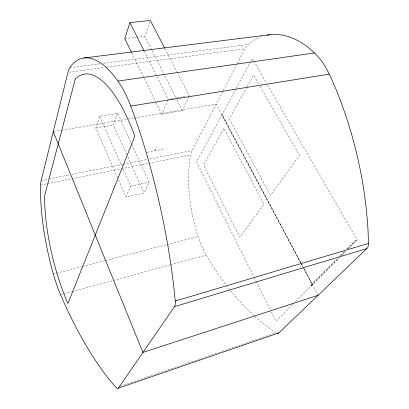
<?xml version="1.0" encoding="UTF-8"?>
<svg xmlns="http://www.w3.org/2000/svg" width="409" height="409" viewBox="0 0 409 409"><rect width="100%" height="100%" fill="white"/><g stroke="black" fill="none" stroke-linecap="round" stroke-linejoin="round"><path stroke-width="0.31" stroke-dasharray="2.04 1.53" d="M222.946 91.151L192.123 150.548A21.043 9.995 78.2 0 0 190.717 154.551L189.796 160.031A102.792 52.608 75.7 0 0 196.739 232.338L198.104 236.571A53.17 25.614 75.5 0 0 206.197 255.109L207.271 256.975A274.505 164.505 82.1 0 0 225.962 284.715M117.587 177.721L95.854 128.073L99.663 116.284L117.567 113.344L131.621 144.019M126.795 154.684L113.431 125.062L117.567 113.344M151.673 49.913L144.776 36.283L150.154 21.038M131.887 144.602L149.121 182.225L144.096 193.017L126.023 197L130.706 186.161L122.685 168.109M189.05 96.447L182.419 110.691L161.785 114.193L167.987 99.832M154.98 150.732L156.805 146.667M223.237 90.588L237.01 64.044M237.307 63.482L244.925 48.799A25.435 14.126 83.2 0 1 247.854 44.729L251.872 41.554A116.335 67.597 78.3 0 1 262.798 36.232M236.019 88.835L221.852 115.22L300.712 262.788M236.32 88.272L250.482 61.882M250.783 61.319L252.292 58.513L253.57 60.721M246.847 87.229L229.316 118.763L270.41 195.333L299.552 155.348L259.95 86.135M247.154 86.677L253.611 75.062L259.633 85.578M310.651 285.324L311.5 285.058L311.709 285.456L310.86 285.727L310.651 285.324L337.108 258.805M340.247 255.661L344.281 251.617M346.97 248.917L355.043 240.824L355.958 240.558L356.208 240.993L355.293 241.259L355.043 240.824M310.86 285.727L338.892 257.639M340.687 255.84L345.631 250.896M347.425 249.101L355.958 240.558M292.619 304.572L275.942 321.234L270.538 310.38M295.773 301.418L339.777 257.45M342.016 255.211L346.321 250.875M348.565 248.626L357.246 239.991L266.97 83.886M120.491 386.219L275.421 333.008M60.609 294.828L71.667 291.811M72.281 291.643L112.823 280.584M113.436 280.416L169.95 264.996M170.568 264.827L206.197 255.109M53.364 273.984L55.839 273.345M56.457 273.186L81.82 266.632M82.439 266.469L104.704 260.717M105.323 260.553L166.56 244.725M167.179 244.567L198.104 236.571M130.706 186.161L149.121 182.225M40.619 184.996L46.871 183.738M47.495 183.615L120.64 168.912M121.263 168.789L148.145 163.385M148.774 163.257L190.655 154.842M41.202 180.461L48.093 179.096M48.717 178.973L69.382 174.878M71.887 174.382L122.613 164.326M123.237 164.203L147.036 159.484M149.536 158.989L192.123 150.548M147.025 152.271L164.653 148.861M95.854 128.073L113.431 125.062M53.272 131.688L60.818 130.415M61.447 130.307L133.794 118.073M134.423 117.971L216.203 104.142L301.356 263.938M170.093 98.958L168.237 99.254L144.116 50.997M170.717 98.855L173.196 98.462M173.815 98.359L176.294 97.961M176.913 97.863L179.393 97.465M180.016 97.368L182.496 96.969M183.114 96.872L185.594 96.473M188.074 96.074L189.316 95.875L177.895 73.758M69.218 72.173L104.612 67.465M107.143 67.127L244.925 48.799M69.75 67.761L100.103 63.809M103.262 63.395L248.064 44.535M124.76 38.599L136.018 37.296M136.642 37.224L144.776 36.283M276.024 332.803L270.226 328.846A274.505 164.505 82.1 0 1 254.439 315.993M253.887 61.268L266.648 83.334M301.014 263.35L302.818 266.729M303.12 267.292L312.45 284.756L303.192 267.271M301.658 264.5L303.458 267.875M303.754 268.437L318.074 295.308M300.804 262.762L222.266 114.464L196.606 161.836L253.764 276.673M301.101 263.324L302.895 266.709M165.006 48.804L177.598 73.191M151.959 50.481L176.673 99.331M176.959 99.898L182.419 110.691M254.045 277.246L256.039 281.244M256.32 281.816L270.257 309.807M131.775 52.914L155.895 102.168M156.172 102.741L161.785 114.193M127.843 157.01L144.096 193.017M99.663 116.284L121.652 165.778M118.61 180.057L126.023 197M253.979 315.574A274.505 164.505 82.1 0 1 230.471 290.462M229.71 289.516A274.505 164.505 82.1 0 1 226.33 285.201M223.933 128.452L203.61 165.006L239.848 237.261L263.984 204.147L223.933 128.452"/><path stroke-width="0.61" d="M164.715 48.236L150.364 20.45L129.929 22.607L124.76 38.599L131.493 52.342M118.308 388.161L174.469 306.663A9.611 3.814 74 0 0 175.246 301.075L173.886 287.706A254.367 77.853 77.2 0 0 132.025 109.433L130.747 106.059A75.941 28.206 79.2 0 0 117.904 81.084L114.995 77.056A131.872 47.061 77.9 0 0 72.137 64.648L69.622 67.971A28.696 9.744 80.6 0 0 67.955 72.342L41.202 180.461A23.257 6.616 77.8 0 0 40.629 184.684L40.522 190.543A114.694 35.481 76.5 0 0 52.04 269.28L53.364 273.984A58.891 17.025 76.4 0 0 60.609 294.828L61.514 296.96A315.15 117.511 79.9 0 0 111.821 382.563L116.274 387.671A7.628 2.296 73.4 0 0 118.308 388.161L278.887 332.885L366.807 248.585A8.364 5.322 70.5 0 0 368.473 243.427L368.085 231.586A227.506 114.96 77 0 0 330.666 77.025L329.286 74.136A66.698 40.143 80.9 0 0 314.398 52.965L310.825 49.601A116.335 67.597 78.3 0 0 266.786 35.205M318.074 295.308L142.94 352.42L53.272 131.688M174.469 306.663L366.807 248.585M175.246 301.075L368.473 243.427M130.747 106.059L329.286 74.136M117.904 81.084L314.398 52.965M84.06 57.966L269.669 34.729M129.929 22.607L143.835 50.43M278.887 332.885A6.825 3.4 70.1 0 1 277.087 333.309M75.2 79.188L44.555 195.993A97.761 30.092 76.6 0 0 67.925 303.534L134.822 136.146A112.449 39.924 78 0 0 75.2 79.188"/></g></svg>
